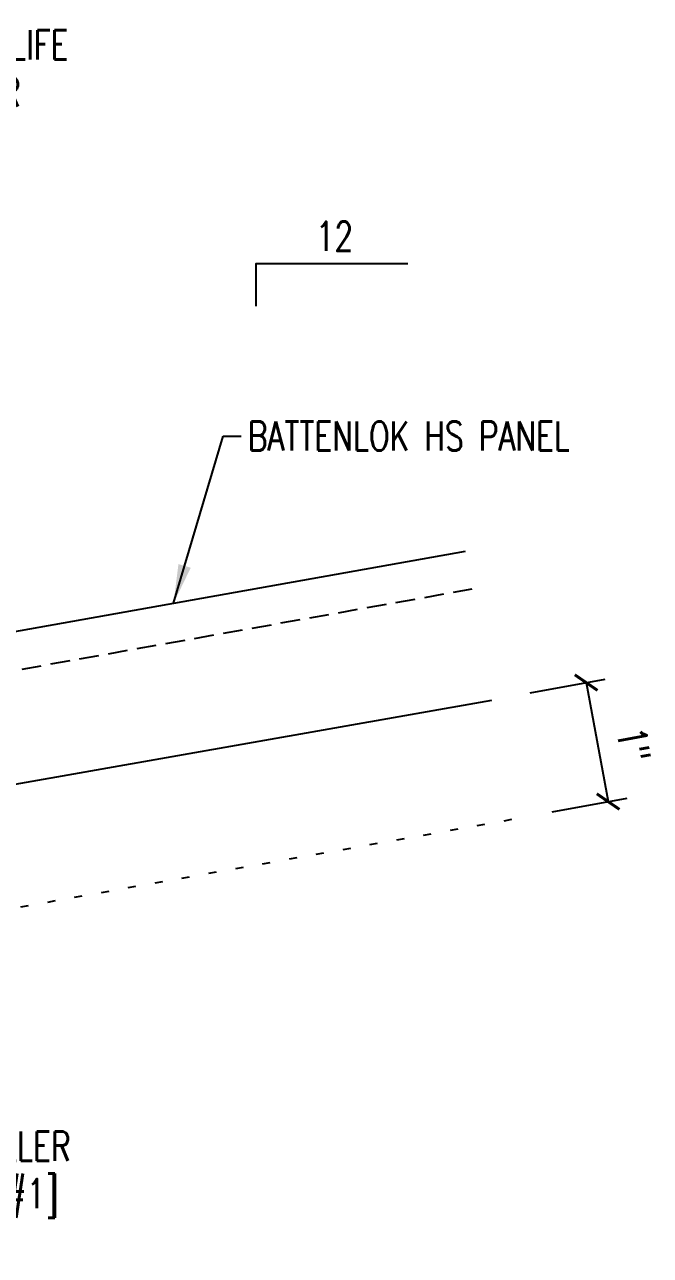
# Model space of a CAD drawing. Header units: inches. Extents: x -6.8 to 32.7, y 6.3 to 55.1.
# Drawn here: x 24.67 to 32.7, y 19.92 to 35.72 of the extents above; entities that cross this region are included whole.
import ezdxf
from ezdxf.enums import TextEntityAlignment as Align

# ---------------------------------------------------------------- set-up
doc = ezdxf.new("R2010")
doc.units = ezdxf.units.IN
doc.header["$MEASUREMENT"] = 0
doc.linetypes.add('DOT2', pattern=[0.125, 0, -0.125])
doc.linetypes.add('HIDDEN2', pattern=[0.1875, 0.125, -0.0625])
for name, color, linetype in [('DIM', 2, 'Continuous'), ('FASTENER', 9, 'Continuous'), ('MARK', 1, 'Continuous'), ('PANEL', 11, 'Continuous'), ('TEXT', 2, 'Continuous')]:
    doc.layers.add(name, color=color, linetype=linetype)
doc.styles.add('TEXT', font='SIMPLEX', dxfattribs={"width": 0.75, "height": 6})
doc.styles.add('TEXT1', font='ROMANS.shx', dxfattribs={"width": 0.75, "height": 0.375})
doc.dimstyles.new('DETAIL$7', dxfattribs={"dimscale": 4, "dimtxt": 6, "dimasz": 0.125, "dimexe": 0.0625, "dimexo": 0.125, "dimgap": 0.0625, "dimtad": 1, "dimdec": 5, "dimzin": 3, "dimdsep": 46, "dimlunit": 4, "dimtxsty": 'TEXT', "dimblk": 'ARCHTICK', "dimcen": 0.0625, "dimclrd": 7, "dimclre": 7, "dimclrt": 2, "dimadec": 0, "dimazin": 0, "dimtfac": 0.666667, "dimtdec": 5, "dimtmove": 0, "dimatfit": 3, "dimfxl": 0, "dimfrac": 2, "dimtolj": 1, "dimtzin": 3, "dimarcsym": 0})

# ---------------------------------------------------------------- blocks, each defined once
blk = doc.blocks.new('_ArchTick')
at = {"color": 0, "linetype": 'ByBlock', "const_width": 0.15}
blk.add_lwpolyline([(-0.5, -0.5), (0.5, 0.5)], dxfattribs=at)
blk = doc.blocks.new('slopl1')
at = {"layer": 'MARK', "color": 6}
blk.add_lwpolyline([(0, 0), (0, 0.1368), (0.4871, 0.1368)], dxfattribs=at)
at = {"layer": 'MARK', "color": 2, "style": 'TEXT1', "width": 0.75}
blk.add_text('12', height=0.09375, dxfattribs=at).set_placement((0.1909, 0.1779))
blk.add_attdef('SLOPL1', text='', height=0.0938, dxfattribs=at).set_placement((-0.0549, 0.0243), align=Align.RIGHT)
blk = doc.blocks.new('FD-F1e')
at = {"layer": 'TEXT', "style": 'TEXT1', "width": 0.75}
for s, p in [('1/4-14 x 1 1/4 LONG-LIFE', (0.0047, -0.0408)), ('SELF-DRILLER W/WASHER', (0.0047, -0.1926)), ('[FASTENER #1E]', (0.0047, -0.3444))]:
    blk.add_text(s, height=0.09375, dxfattribs=at).set_placement(p)
blk.add_attdef('(QUANTITY)', (0.9263, -0.3444), '', height=0.0938, dxfattribs=at)
at = {"layer": 'TEXT', "style": 'TEXT1', "flags": 1}
for tag, p in [('Color', (0.0245, -0.5337)), ('Calc', (0.0245, -0.5337)), ('Opt1', (0.0245, -0.5337)), ('Opt2', (0.0245, -0.5337)), ('Opt3', (0.0245, -0.5337)), ('Description', (0.0245, -0.5337)), ('Multiple', (0.0245, -0.5337)), ('Part', (0.0245, -0.5337)), ('Spare1', (0.0245, -0.7212)), ('Spare2', (0.0245, -0.7212)), ('Spare3', (0.0245, -0.7212)), ('Spare4', (0.0245, -0.7212)), ('Spare5', (0.0245, -0.7212)), ('Spare6', (0.0245, -0.7212)), ('Spare7', (0.0245, -0.7212)), ('Spare8', (0.0245, -0.7212)), ('Spare9', (0.0245, -0.7212)), ('Spare10', (0.0245, -0.7212))]:
    blk.add_attdef(tag, p, '', height=0.0938, dxfattribs=at)
blk = doc.blocks.new('FD-F1')
at = {"style": 'TEXT1', "width": 0.75}
blk.add_attdef('COLOR', (0.0047, -0.4962), '', height=0.0938, dxfattribs=at)
at = {"layer": 'TEXT', "style": 'TEXT1', "width": 0.75}
for s, p in [('1/4-14 x 1 SELF-DRILLER', (0.0047, -0.0408)), ('W/WASHER [FASTENER #1]', (0.0047, -0.1926))]:
    blk.add_text(s, height=0.09375, dxfattribs=at).set_placement(p)
blk.add_attdef('(QUANTITY)', (0.0047, -0.3444), '', height=0.0938, dxfattribs=at)

msp = doc.modelspace()

# ---------------------------------------------------------------- linework, layer by layer
at = {"layer": 'FASTENER', "color": 7}
for p, q in [((31.1541, 27.14034), (32.12023, 27.31854)), ((31.87437, 27.27319), (32.15624, 25.74506)), ((31.43596, 25.61221), (32.40209, 25.79041))]:
    msp.add_line(p, q, dxfattribs=at)
at = {"layer": 'PANEL'}
msp.add_line((13.84265, 26.02146), (30.32552, 28.96017), dxfattribs=at)
at = {"layer": 'PANEL', "color": 8, "linetype": 'HIDDEN2', "ltscale": 2}
msp.add_line((13.92796, 25.53762), (30.41083, 28.47633), dxfattribs=at)
at = {"layer": 'PANEL'}
msp.add_lwpolyline([(14.174, 24.14229), (30.66239, 27.04964)], dxfattribs=at)
at = {"layer": 'TEXT', "linetype": 'DOT2', "ltscale": 2}
msp.add_line((21.17363, 23.77952), (30.94426, 25.52151), dxfattribs=at)

# ---------------------------------------------------------------- block references
at = {"layer": 'FASTENER', "color": 7, "xscale": 0.25, "yscale": 0.25, "zscale": 0.25}
for p, rotation in [((31.87437, 27.27319), 100.4507655919646), ((32.15624, 25.74506), 280.4507655919646)]:
    msp.add_blockref('_ArchTick', p, dxfattribs=dict(at, rotation=rotation))
at = {"layer": 'MARK', "xscale": 4, "yscale": 4, "zscale": 4}
msp.add_blockref('slopl1', (27.6389, 32.10678), dxfattribs=at)
at = {"layer": 'TEXT', "xscale": 4, "yscale": 4, "zscale": 4}
msp.add_blockref('FD-F1e', (19.65477, 35.44063), dxfattribs=at)
msp.add_blockref('FD-F1', (19.97246, 21.29418), dxfattribs=at).add_auto_attribs({'(QUANTITY)': '@ 12" O.C.'})

# ---------------------------------------------------------------- texts
at = {"layer": 'DIM', "style": 'TEXT1', "width": 0.75}
msp.add_text('BATTENLOK HS PANEL', height=0.375, dxfattribs=at).set_placement((27.53153, 30.25209))
at = {"layer": 'FASTENER', "color": 2, "insert": (32.48348, 26.47821), "char_height": 0.375, "attachment_point": 5, "rotation": 280.450766, "style": 'TEXT1'}
msp.add_mtext('\\A1;1"', dxfattribs=at)

# ---------------------------------------------------------------- leaders
at = {"layer": 'DIM'}
msp.add_leader([(26.5783, 28.29208), (27.21333, 30.43959), (27.44522, 30.43959)], dimstyle='DETAIL$7', dxfattribs=at)

doc.saveas('drawing.dxf')
